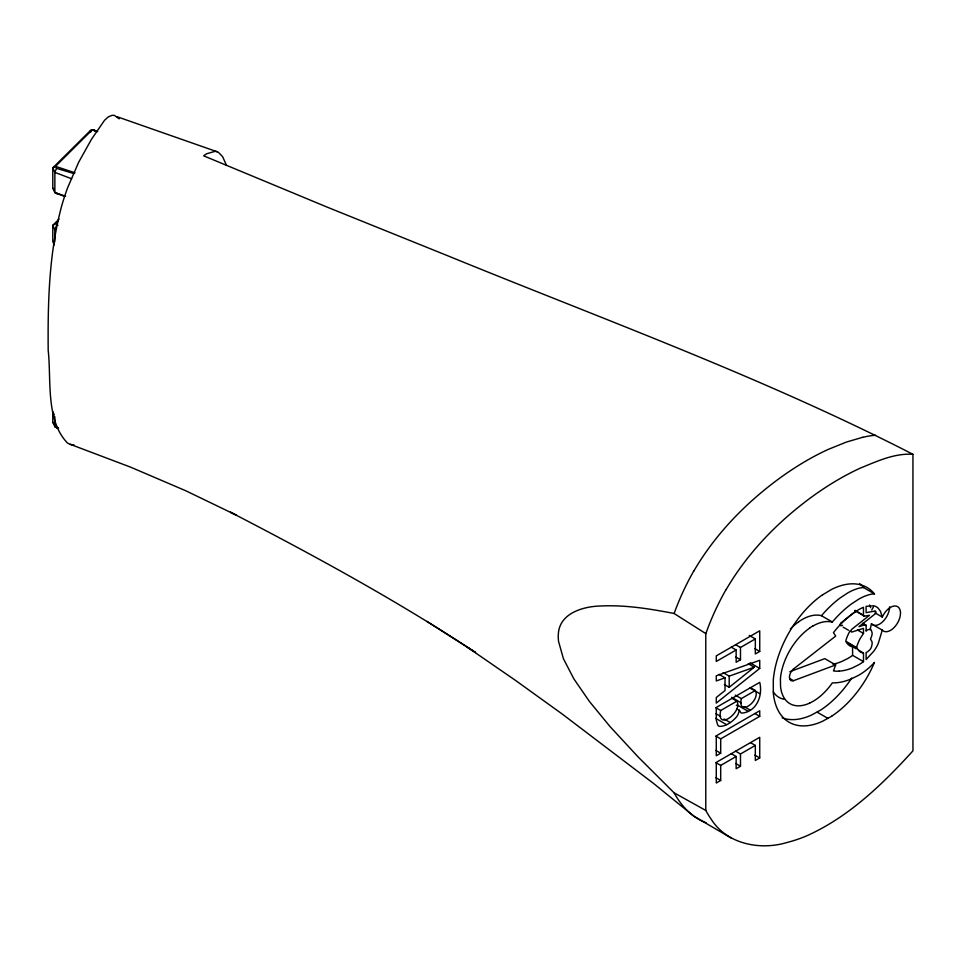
<?xml version="1.0" encoding="UTF-8"?>
<svg xmlns="http://www.w3.org/2000/svg" width="961" height="961" viewBox="0 0 961 961"><rect width="100%" height="100%" fill="white"/><g stroke="black" fill="none" stroke-linecap="round" stroke-linejoin="round"><path stroke-width="1.44" d="M739.441 710.359L738.156 714.203A9.514 5.49 -60 0 1 736.703 716.702C732.498 721.615 726.264 726.408 719.621 726.396A10.319 5.958 -60 0 1 717.783 725.195L716.329 720.39L716.281 707.452L759.731 682.37C763.034 695.536 756.691 711.813 741.952 713.11A8.301 4.793 -60 0 1 740.631 712.425L739.441 710.359L737.015 708.966M889.622 606.787A14.127 8.156 -60 0 1 882.582 621.863A14.127 8.156 -60 0 1 871.399 623.821L870.137 629.791M875.027 612.89L882.282 617.082A14.127 8.156 -60 0 1 897.13 606.391A14.127 8.156 -60 0 1 897.13 623.665A14.127 8.156 -60 0 1 882.282 630.116L878.126 643.882A27.401 15.82 -60 0 1 873.753 651.258L866.125 659.522L866.125 652.483A12.157 7.015 -60 0 0 867.567 651.762L869.681 649.96A6.03 3.484 -60 0 0 871.423 647.077L872.107 644.122A10.667 6.162 -60 0 0 872.144 643.353L872.132 642.945A8.181 4.721 -60 0 0 871.831 641.335L870.498 639.089L871.639 636.194A8.745 5.045 -60 0 0 872.156 633.047L871.231 629.984A6.114 3.532 -60 0 0 869.585 629.323L867.807 629.815A10.259 5.922 -60 0 0 866.125 630.884M789.834 671.715L824.802 658.645L835.686 664.928L833.463 670.91A60.435 34.896 -60 0 0 839.109 671.138M54.861 241.691L54.861 229.835L56.723 224.958L56.002 223.384L58.092 221.318M74.994 172.824L55.57 166.349L56.495 168.355L54.861 172.379L54.861 192.584L64.531 196.464M849.992 630.969L849.308 632.206A28.59 16.505 -60 0 0 847.001 637.239L846.737 637.924A26.728 15.424 -60 0 0 846.365 638.933L845.884 640.795A3.039 1.754 -60 0 0 846.016 641.455L856.9 647.762A3.039 1.754 -60 0 1 856.768 647.089L857.092 645.72A22.391 12.925 -60 0 1 857.632 644.218L857.885 643.534A28.59 16.505 -60 0 1 860.191 638.488L863.495 633.443L863.495 628.35L851.987 632.026A1.814 1.045 -60 0 1 851.074 631.137A1.814 1.045 -60 0 1 851.878 629.203L869.501 615.28L864.432 616.169L854.761 610.583M693.83 571.038C715.164 534.484 745.183 503.48 779.215 478.53A297.91 172.007 -60 0 1 828.118 449.448L846.269 442.108L862.69 437.291M726.096 589.67C747.43 553.116 777.449 522.111 811.468 497.161A297.91 172.007 -60 0 1 860.383 468.079C877.009 461.352 894.559 453.027 912.95 454.301L912.95 750.841C882.15 784.777 847.938 817.739 805.486 836.37A205.27 118.515 -60 0 1 787.287 842.413C760.427 850.653 727.081 844.275 711.332 819.433A212.009 122.395 -60 0 1 705.782 810.435L674.057 792.789L638.356 757.184L609.983 726.528L589.441 701.482L573.861 678.874L563.422 658.717L558.557 641.431A37.347 21.202 60.8 0 1 558.389 633.359C559.975 612.902 583.651 606.367 600.697 605.995C625.371 604.793 649.924 608.818 674.057 613.478L705.782 633.587L705.782 810.435M821.451 615.701L824.514 612.217A83.451 48.182 -60 0 1 840.394 597.778L847.662 592.985A62.729 36.218 -60 0 1 853.848 589.898L857.332 588.661A46.464 26.824 -60 0 1 863.579 587.555L874.462 593.85A46.464 26.824 -60 0 0 868.215 594.943L864.732 596.192A62.729 36.218 -60 0 0 858.545 599.28L851.29 604.061A83.451 48.182 -60 0 0 835.409 618.512L832.334 621.983L821.451 615.701A46.188 26.668 -60 0 0 802.099 619.545L798.747 621.683M59.077 219.096L52.795 225.33L52.795 241.631L54.345 245.007M724.354 684.532L729.195 687.319L754.265 667.186L748.223 663.691M725.038 677.829L716.281 680.941L716.281 675.787L759.731 660.303L759.731 668.4L716.281 703.092L716.281 697.506L725.038 690.515L725.038 677.829L718.984 674.334M841.103 622.8L856.419 610.715M793.522 669L835.686 636.074L833.463 632.65A62.982 36.362 -60 0 1 839.109 625.935A70.597 40.758 -60 0 1 852.395 613.815L858.545 609.742A49.816 28.77 -60 0 1 863.471 607.28L863.471 615.256L855.002 610.367M822.46 594.895L831.709 589.357A77.841 44.939 -60 0 1 874.45 593.874M809.642 627.965L812.982 625.839M782.158 717.819A77.841 44.939 -60 0 0 811.589 715.02L820.826 709.951A77.841 44.939 -60 0 0 851.758 678.034M822.484 594.847A77.841 44.939 -60 0 0 773.293 680.028L773.317 693.013A77.841 44.939 -60 0 0 822.472 721.303L831.709 716.233M56.002 223.384L52.795 225.33L54.861 229.835M755.322 638.921L740.487 647.486L740.487 659.739L736.15 662.249L736.15 649.984L716.281 661.456L716.281 655.87L759.731 630.788L759.731 651.426L755.322 653.96L755.322 638.921L749.28 635.425M720.69 710.503L736.895 701.158C743.045 712.017 715.897 731.934 720.69 710.503L715.849 707.716M741.303 698.611L755.322 690.515C761.088 700.341 737.387 718.167 741.303 698.611L735.249 695.115M720.69 738.877L759.731 716.341L759.731 710.744L716.281 735.838L716.281 755.754L720.69 753.208L720.69 738.877L715.849 736.09M720.69 765.412L736.15 756.487L736.15 768.752L740.487 766.241L740.487 753.989L755.322 745.424L755.322 760.463L759.731 757.929L759.731 737.291L716.281 762.373L716.281 783.011L720.69 780.464L720.69 765.412L715.849 762.626M736.33 705.434L737.171 704.966L748.066 711.26M809.642 703.116L812.982 701.386A46.176 26.656 -60 0 0 832.346 682.887L835.433 682.839A83.931 48.458 -60 0 0 851.314 678.91L858.545 675.343A63.858 36.866 -60 0 0 864.744 671.271L868.251 668.472A46.38 26.776 -60 0 0 874.474 662.381A77.841 44.939 -60 0 1 831.709 716.161M789.882 678.598L793.522 680.688L835.686 664.928M723.152 672.652L729.195 676.148L754.265 667.186M866.125 630.884L866.125 625.611A1.826 1.057 -60 0 0 865.152 624.686L858.954 626.68L875.231 613.827A1.862 1.081 -60 0 0 875.915 611.989A1.862 1.081 -60 0 0 874.966 611.268M842.545 625.287L841.103 625.743A1.814 1.045 -60 0 1 840.202 625.022A1.814 1.045 -60 0 1 840.719 623.257M97.001 131.08L92.845 129.783L90.43 130.504L52.795 167.887L52.795 188.08L54.861 192.584L65.552 196.176M875.003 611.088L866.101 612.662L866.101 606.343L873.741 605.79A27.389 15.808 -60 0 1 878.114 608.121L880.432 611.268L882.282 617.082M92.845 129.783L90.43 130.504L90.79 131.993M73.949 173.581L56.495 168.355M97.77 131.669L92.244 129.831L55.546 166.289L52.795 167.887L54.861 172.379L71.667 178.794M56.723 224.958L57.972 225.379M117.038 116.713L217.162 151.754M54.345 414.972L52.795 411.596L52.795 422.191L54.861 426.684L58.333 428.582M58.621 428.053L54.861 426.684L54.861 416.762M70.225 444.306L130.72 467.202L185.605 490.687L236.298 515.144L230.496 512.213C314.103 555.518 396.965 600.577 475.599 652.495L426.972 621.419M706.071 822.724C695.812 818.94 687.151 811.673 680.652 802.988A208.261 120.245 -60 0 1 674.069 792.789M912.95 454.301C763.022 377.325 604.121 319.713 448.379 256.034L327.713 207.348L203.672 155.838A44.674 18.235 -71.6 0 1 206.651 153.76L215.096 151.345A44.314 18.091 -71.6 0 1 218.435 152.331L222.64 156.703L226.436 165.232M871.399 623.833L882.282 630.116M862.738 623.305L865.152 624.698M862.497 623.509L866.125 625.611M857.44 629.948L863.495 633.443M843.097 627.137L848.539 630.272M853.812 647.402L856.227 648.807M858.653 650.201L863.495 653L863.495 661.636A52.122 30.091 -60 0 1 858.545 664.868L852.395 667.907A70.862 40.915 -60 0 1 839.109 671.126M860.023 651.642A25.262 14.583 -60 0 1 857.248 648.519L846.245 641.996A24.746 14.283 -60 0 0 849.14 645.348A19.604 11.316 -60 0 0 852.575 646.765L852.599 655.342L863.495 661.636M754.89 648.627L759.731 651.426M735.645 644.687L740.487 647.486M731.309 647.197L736.15 649.984M750.048 662.814L759.731 668.4M735.645 656.94L740.487 659.739M817.198 712.185L828.082 718.468M750.481 687.716L755.322 690.515M750.048 688.04L759.731 693.626M731.621 697.314L741.303 702.911M732.054 698.359L736.895 701.158M744.066 706.575L750.109 710.071M754.89 713.542L759.731 716.341M715.849 713.663L720.69 716.45M724.077 718.984L730.12 722.48M715.573 718.299L726.468 724.594M750.481 742.625L755.322 745.424M754.89 755.13L759.731 757.929M735.645 751.19L740.487 753.989M731.309 753.7L736.15 756.487M715.849 750.421L720.69 753.208M735.645 763.442L740.487 766.241M715.849 777.665L720.69 780.464M731.489 838.208L693.83 816.153L653.444 783.359L562.269 714.071L514.916 679.98L467.526 647.366M119.176 118.84L114.635 115.524A35.749 14.595 -71.6 0 0 111.981 115.392L108.449 116.774L104.533 120.305L91.511 139.225L78.634 162.313L67.522 188.008A101.109 41.275 -71.6 0 0 61.624 206.134C48.987 253.031 47.75 302.078 48.194 350.357C51.474 379.619 45.359 420.281 67.534 443.057A83.775 34.2 -71.6 0 0 74.141 445.063M52.795 188.08L54.272 189.978M52.795 422.191L54.369 424.245M869.549 604.986L870.642 607.676M56.495 192.813L57.011 193.942M56.723 427.333L57.083 428.138M94.202 130.143L94.418 131.056M729.195 676.148L729.195 687.319M862.666 437.363A130.984 75.619 -60 0 1 875.507 435.285M705.867 633.587A161.82 93.433 -60 0 1 726.023 589.622M859.566 583.567A77.841 44.939 -60 0 1 863.555 587.579M809.691 703.092A46.176 26.656 -60 0 1 780.524 686.25L780.44 678.538A46.176 26.656 -60 0 1 809.703 628.086M812.982 625.995A46.176 26.656 -60 0 1 832.334 622.139M783.804 699.188A46.188 26.668 -60 0 1 773.341 691.92M790.362 628.926A46.188 26.668 -60 0 1 798.759 621.779M852.599 655.354A52.122 30.091 -60 0 1 847.662 658.573L841.5 661.612A70.862 40.915 -60 0 1 832.899 664.231M793.522 680.688A7.316 4.228 -60 0 1 789.449 677.205A7.316 4.228 -60 0 1 793.51 669.024M863.471 653.048A19.604 11.316 -60 0 1 860.035 651.618M864.444 616.157A1.958 1.129 -60 0 1 863.434 615.28M871.747 610.031A14.127 8.156 -60 0 1 873.417 607.124M674.142 613.478A161.136 93.025 -60 0 1 693.758 571.002"/></g></svg>
